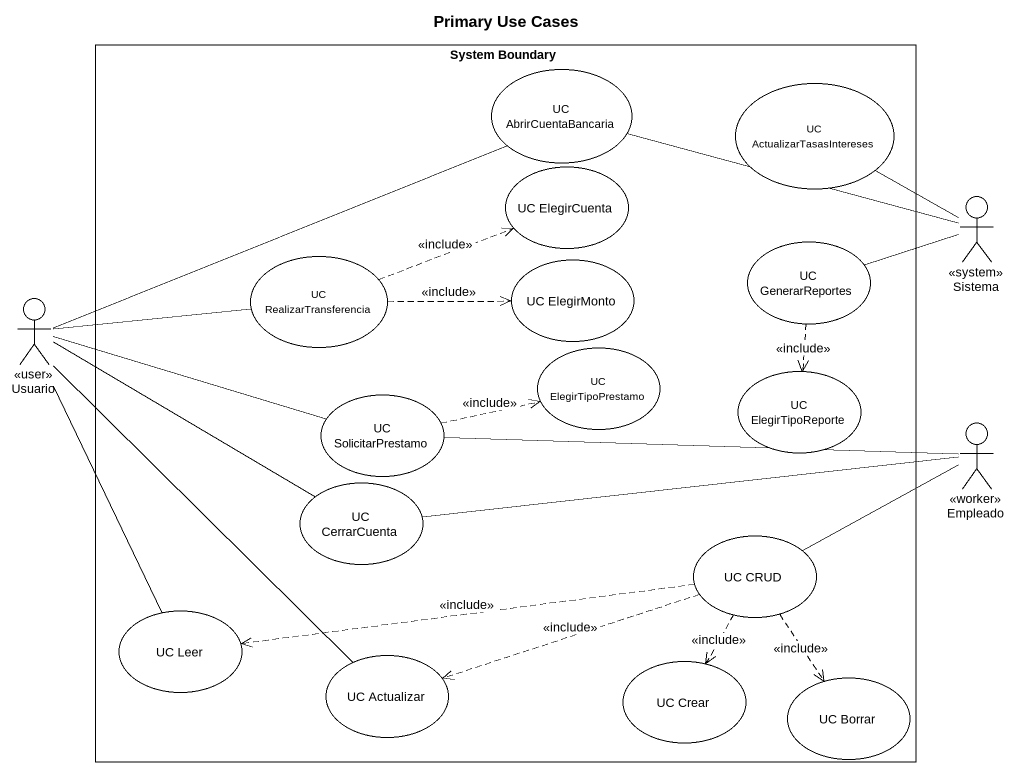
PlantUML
@startuml
title Primary Use Cases
rectangle "System Boundary" as System_Boundary {
  usecase "UC AbrirCuentaBancaria" as UC_AbrirCuentaBancaria
  usecase "UC ActualizarTasasIntereses" as UC_ActualizarTasasIntereses
  usecase "UC ElegirCuenta" as UC_ElegirCuenta
  usecase "UC RealizarTransferencia" as UC_RealizarTransferencia
  usecase "UC ElegirMonto" as UC_ElegirMonto
  usecase "UC GenerarReportes" as UC_GenerarReportes
  usecase "UC ElegirTipoPrestamo" as UC_ElegirTipoPrestamo
  usecase "UC SolicitarPrestamo" as UC_SolicitarPrestamo
  usecase "UC ElegirTipoReporte" as UC_ElegirTipoReporte
  usecase "UC CerrarCuenta" as UC_CerrarCuenta
  usecase "UC CRUD" as UC_CRUD
  usecase "UC Leer" as UC_Leer
  usecase "UC Actualizar" as UC_Actualizar
  usecase "UC Crear" as UC_Crear
  usecase "UC Borrar" as UC_Borrar
}
actor Sistema <<system>>
actor Usuario <<user>>
actor Empleado <<worker>>
Sistema -left- UC_AbrirCuentaBancaria
Sistema -up- UC_ActualizarTasasIntereses
Sistema -left- UC_GenerarReportes
UC_RealizarTransferencia .right.> UC_ElegirCuenta : <<include>>
UC_RealizarTransferencia .right.> UC_ElegirMonto : <<include>>
UC_GenerarReportes ..> UC_ElegirTipoReporte : <<include>>
Usuario -right- UC_AbrirCuentaBancaria
Usuario -right- UC_RealizarTransferencia
Usuario -right- UC_SolicitarPrestamo
Usuario -right- UC_CerrarCuenta
Usuario -- UC_Leer
Usuario -- UC_Actualizar
UC_SolicitarPrestamo .right.> UC_ElegirTipoPrestamo : <<include>>
Empleado -left- UC_SolicitarPrestamo
Empleado -left- UC_CerrarCuenta
Empleado -left- UC_CRUD
UC_CRUD .left.> UC_Leer : <<include>>
UC_CRUD .left.> UC_Actualizar : <<include>>
UC_CRUD ..> UC_Crear : <<include>>
UC_CRUD ..> UC_Borrar : <<include>>
@enduml
